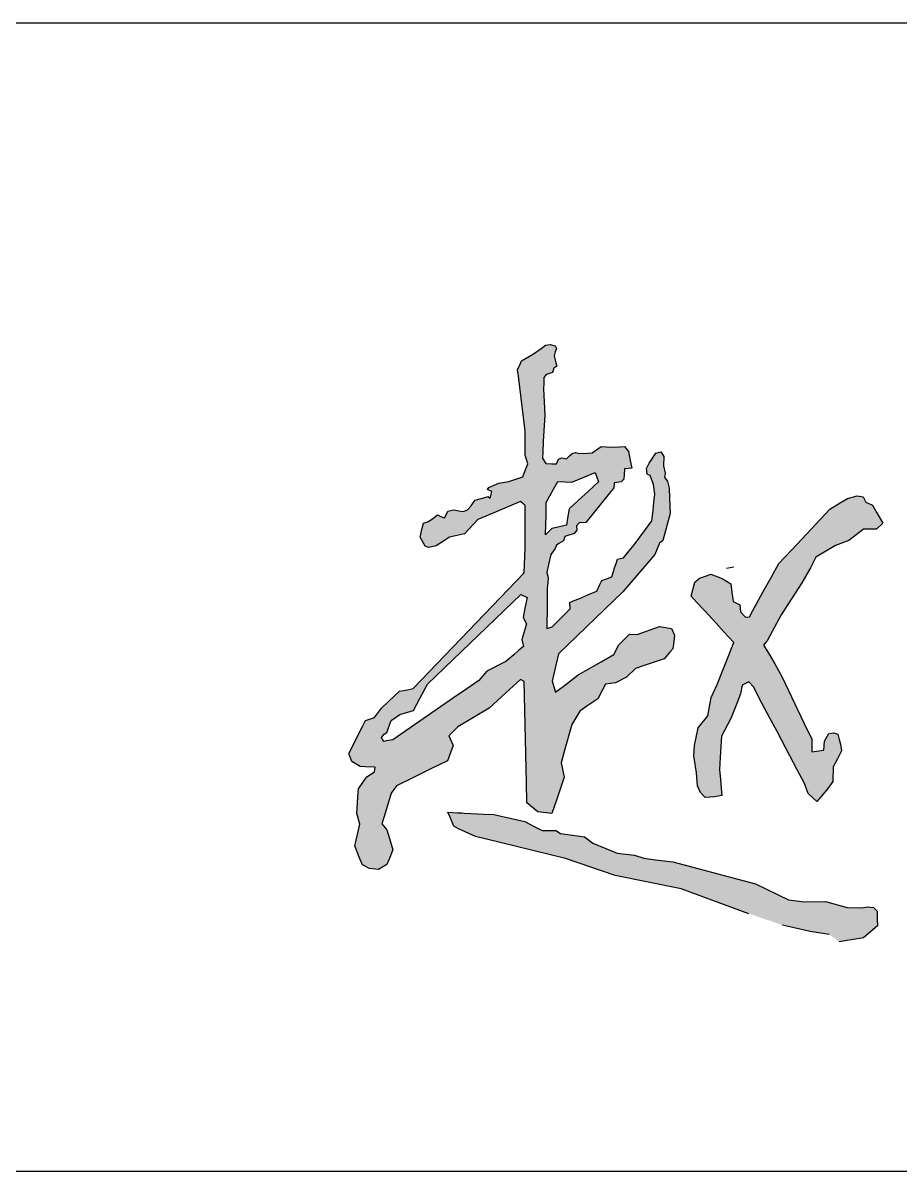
# Model space of a CAD drawing. Header units: inches. Extents: x -1293886 to -986005, y -15154 to 203628.
# Drawn here: x -1112912 to -1112301, y -2954 to -2154 of the extents above; entities that cross this region are included whole.
import ezdxf

# ---------------------------------------------------------------- set-up
doc = ezdxf.new("R2010")
doc.units = ezdxf.units.IN
doc.header["$LTSCALE"] = 100
doc.header["$MEASUREMENT"] = 0
doc.layers.get('0').update_dxf_attribs({"color": 252})
doc.layers.add('TK', color=142, linetype='Continuous')

# ---------------------------------------------------------------- blocks, each defined once
blk = doc.blocks.new('A$C05385F37')
at = {"layer": 'TK'}
for p, q in [((-8000, -29000), (-1000, -29000)), ((-8000, -29800), (-1000, -29800))]:
    blk.add_line(p, q, dxfattribs=at)

msp = doc.modelspace()

# ---------------------------------------------------------------- hatches: boundary and pattern name
h = msp.add_hatch(color=1)
h.dxf.hatch_style = 1
h.paths.add_polyline_path([(-1112154.44, -2750.84), (-1112154.69, -2746.28), (-1112149.97, -2742.82), (-1112144.42, -2742.12), (-1112142.48, -2743.37), (-1112142.62, -2749.19), (-1112142.78, -2756.1), (-1112141.51, -2763.47), (-1112140.35, -2770.19), (-1112141.09, -2776.78), (-1112141.78, -2782.88), (-1112144.01, -2785.37), (-1112145.39, -2780.11), (-1112148.45, -2775.95), (-1112151.38, -2771.94), (-1112152.33, -2765.41), (-1112153.51, -2757.24)], flags=16)
h.paths.add_polyline_path([(-1112191.59, -2723.11), (-1112194.58, -2719.81), (-1112188.28, -2711), (-1112181.83, -2705.66), (-1112176.48, -2704.09), (-1112172.86, -2709.9), (-1112170.66, -2719.02), (-1112173.65, -2722.33), (-1112180.26, -2725.16), (-1112186.71, -2726.41)], flags=16)
h.paths.add_polyline_path([(-1112087.23, -2615.32), (-1112083.19, -2607.53), (-1112075.15, -2596.05), (-1112071.25, -2582.97), (-1112063.21, -2573.1), (-1112055.17, -2551.3), (-1112047.85, -2531.43), (-1112048.74, -2523.3), (-1112049.85, -2513.2), (-1112050.81, -2504.46), (-1112046.44, -2497.37), (-1112039.78, -2493.23), (-1112029.45, -2495.07), (-1112024.4, -2499.2), (-1112020.95, -2505.17), (-1112023.02, -2514.12), (-1112027.38, -2518.02), (-1112026.23, -2524.91), (-1112029.91, -2535.23), (-1112033, -2543.92), (-1112036.34, -2554.05), (-1112072.58, -2631.29), (-1112080.84, -2633.61), (-1112084.11, -2632.19), (-1112087.65, -2630.66), (-1112088.36, -2625.67), (-1112088.8, -2622.63), (-1112089.22, -2619.72)])
h.paths.add_polyline_path([(-1112168.52, -2686.02), (-1112167.72, -2688.27), (-1112166, -2693.14), (-1112164.66, -2696.94), (-1112159.11, -2705.61), (-1112159.51, -2711.17), (-1112157.26, -2715.67), (-1112156.28, -2717.63), (-1112151.17, -2717.79), (-1112148.66, -2717.87), (-1112147.59, -2715.27), (-1112148.12, -2712.89), (-1112148.88, -2709.46), (-1112150.9, -2706.14), (-1112153.78, -2696.41), (-1112152.71, -2689.48), (-1112152.05, -2685.2), (-1112150.05, -2680.96), (-1112148.58, -2677.86), (-1112152.44, -2674.03), (-1112163.91, -2675.37), (-1112170.28, -2676.11), (-1112176.54, -2676.83), (-1112178.85, -2682.05), (-1112173.02, -2682.44), (-1112170.3, -2682.63)], flags=16)
h.paths.add_polyline_path([(-1112203.27, -2565.18), (-1112200.76, -2567.05), (-1112193.61, -2564.88), (-1112186.46, -2567.27), (-1112183.86, -2572.46), (-1112185.59, -2580.69), (-1112187.26, -2588.6), (-1112190.58, -2593.25), (-1112190.36, -2598.88), (-1112190.19, -2603.2), (-1112190.1, -2605.63), (-1112179.09, -2591.52), (-1112171.94, -2590.22), (-1112167.18, -2588.7), (-1112161.33, -2580.04), (-1112152.44, -2572.9), (-1112148.32, -2558.82), (-1112142.47, -2548.64), (-1112133.59, -2543.88), (-1112126.01, -2545.61), (-1112120.81, -2550.38), (-1112123.19, -2557.74), (-1112126.22, -2565.97), (-1112129.23, -2574.12), (-1112143.34, -2591.95), (-1112165.27, -2614.52), (-1112164.31, -2617.39), (-1112112.74, -2601.73), (-1112108.35, -2603.83), (-1112106.05, -2607.84), (-1112103.84, -2611.71), (-1112108.73, -2616.05), (-1112113.85, -2620.6), (-1112183.32, -2665.64), (-1112181.2, -2668.39), (-1112175.9, -2669.03), (-1112172.09, -2669.49), (-1112169.34, -2662.04), (-1112162.35, -2661.2), (-1112153.85, -2660.17), (-1112148.45, -2659.51), (-1112144.98, -2661.83), (-1112140.2, -2665.03), (-1112135.45, -2666.07), (-1112131.81, -2666.86), (-1112128.46, -2662.47), (-1112126.49, -2659.87), (-1112124.23, -2657.81), (-1112116.75, -2650.98), (-1112108.77, -2647.44), (-1112104.23, -2645.43), (-1112099.87, -2645.32), (-1112097.54, -2648.71), (-1112098.6, -2657.39), (-1112099.13, -2661.69), (-1112099.59, -2665.49), (-1112111.25, -2668.68), (-1112116.32, -2670.06), (-1112119.24, -2674.07), (-1112120.35, -2675.61), (-1112123.55, -2680.01), (-1112127.93, -2680.88), (-1112132.62, -2684.4), (-1112131.92, -2692.61), (-1112126.75, -2713.73), (-1112121.59, -2716.55), (-1112117.62, -2718.71), (-1112110.08, -2719.83), (-1112101.47, -2720.14), (-1112093.99, -2717.65), (-1112085.59, -2714.85), (-1112079.74, -2712.89), (-1112078.39, -2708.7), (-1112078.39, -2700.68), (-1112078.39, -2695.4), (-1112075.4, -2692.65), (-1112065.53, -2692.88), (-1112056.82, -2693.08), (-1112052.45, -2692.88), (-1112049.01, -2695.86), (-1112043.04, -2697.01), (-1112040.52, -2692.19), (-1112038.98, -2689.25), (-1112030.65, -2688.06), (-1112027.44, -2691.04), (-1112029.96, -2695.63), (-1112032.06, -2699.43), (-1112033.58, -2702.21), (-1112030.88, -2704.58), (-1112028.51, -2705.48), (-1112022.49, -2695.46), (-1111992.71, -2658.56), (-1111992.35, -2653.93), (-1111994.49, -2650.9), (-1111995.14, -2649.97), (-1111999.66, -2652.14), (-1112062.23, -2682.21), (-1112069.4, -2680.84), (-1112070.11, -2676.56), (-1112072.43, -2674.42), (-1112072.61, -2669.97), (-1112070.47, -2664.26), (-1112068.62, -2659.34), (-1112064.05, -2654.46), (-1112051.28, -2641.25), (-1112005.18, -2617), (-1112001.55, -2615.08), (-1111999.84, -2600.85), (-1112004.09, -2593.59), (-1112007.41, -2587.93), (-1112011.35, -2564.65), (-1112010.15, -2560.86), (-1112008.29, -2555.03), (-1112013.77, -2551.56), (-1112018.59, -2551.56), (-1112020.49, -2548.11), (-1112014.02, -2541.65), (-1112013.07, -2533.25), (-1112008.86, -2521.41), (-1112000.07, -2519.31), (-1111994.53, -2524.08), (-1111989.41, -2528.49), (-1111994.72, -2563.42), (-1111992.81, -2572.97), (-1111990.52, -2584.42), (-1111988.8, -2592.06), (-1111986.9, -2600.47), (-1111978.48, -2599.51), (-1111970.65, -2592.44), (-1111945.33, -2574.63), (-1111936.92, -2575.35), (-1111933.32, -2579.2), (-1111932.35, -2588.56), (-1111931.95, -2592.48), (-1111941.73, -2596.73), (-1111942.93, -2604.89), (-1111977.54, -2622.16), (-1111990.75, -2621.72), (-1111996.83, -2621.51), (-1112004.12, -2625.28), (-1112046.1, -2652.88), (-1112047.14, -2659.35), (-1112043.39, -2658.57), (-1111980.23, -2629.99), (-1111974.53, -2631.67), (-1111970.52, -2634.9), (-1111970.13, -2638.78), (-1111968.97, -2644.22), (-1111969.87, -2649.13), (-1112011.72, -2710.73), (-1112010.21, -2712.94), (-1112008.52, -2715.41), (-1111931.05, -2739.11), (-1111907.64, -2746.27), (-1111894.96, -2747.05), (-1111882.21, -2747.83), (-1111861.59, -2755.44), (-1111796.73, -2766.84), (-1111790.04, -2768.02), (-1111785.93, -2771.64), (-1111783.58, -2773.71), (-1111775.52, -2771.24), (-1111768.98, -2769.24), (-1111763.12, -2771.44), (-1111758.92, -2775.64), (-1111751.47, -2782.66), (-1111751.21, -2788.19), (-1111751.07, -2791.37), (-1111756.25, -2796.24), (-1111764.05, -2799.76), (-1111773.36, -2796.24), (-1111780.85, -2793.4), (-1111798.36, -2786.78), (-1111811.1, -2786.68), (-1111823.44, -2783.16), (-1111832.84, -2780.47), (-1111845.07, -2776.98), (-1111852.62, -2774.83), (-1111861.52, -2772.28), (-1111898.43, -2766.06), (-1111923.09, -2758.01), (-1111982.98, -2741.92), (-1112027.77, -2727.08), (-1112036.07, -2732.36), (-1112056.96, -2756.5), (-1112063.78, -2764.38), (-1112070.15, -2771.74), (-1112076.57, -2779.17), (-1112082.41, -2785.91), (-1112088.16, -2783.41), (-1112093.62, -2781.04), (-1112094.96, -2775.87), (-1112096.44, -2770.13), (-1112097.94, -2764.34), (-1112099.41, -2758.67), (-1112099.99, -2753.48), (-1112095.97, -2750.22), (-1112088.92, -2749.46), (-1112088.42, -2754.49), (-1112087.81, -2760.52), (-1112087.24, -2766.24), (-1112080.87, -2765.3), (-1112073.57, -2761.53), (-1112072.06, -2754.24), (-1112065.52, -2747.95), (-1112054.26, -2737.14), (-1112045.39, -2722.3), (-1112047.15, -2715.51), (-1112050.92, -2714.25), (-1112056.81, -2712.29), (-1112062.25, -2715.26), (-1112071.3, -2720.21), (-1112087.36, -2732.84), (-1112102, -2735.01), (-1112111.37, -2736.4), (-1112119.02, -2735.41), (-1112123.64, -2734.8), (-1112126.31, -2734.46), (-1112126.33, -2740.55), (-1112126.37, -2751.23), (-1112127.13, -2797.08), (-1112127.86, -2805.39), (-1112132.87, -2808.57), (-1112137.15, -2812.11), (-1112146.69, -2813.46), (-1112155.12, -2792.52), (-1112157.58, -2778.85), (-1112162.03, -2764.56), (-1112166.34, -2755.81), (-1112175.72, -2758.88), (-1112185.71, -2764.41), (-1112222.62, -2789.16), (-1112230.4, -2790.62), (-1112241.57, -2792.71), (-1112247.68, -2793.86), (-1112247.18, -2785.27), (-1112247.66, -2772.88), (-1112242.8, -2764.62), (-1112232.83, -2764.37), (-1112228.22, -2764.26), (-1112226.75, -2769.72), (-1112221.89, -2771.42), (-1112215.32, -2765.59), (-1112169.12, -2737.4), (-1112170.1, -2734), (-1112176.17, -2735.46), (-1112201.71, -2744.45), (-1112209.49, -2742.5), (-1112213.86, -2737.89), (-1112216.12, -2735.51), (-1112216.3, -2731.08), (-1112213.38, -2727.92), (-1112212.31, -2712.6), (-1112208.1, -2710.2), (-1112203.6, -2706.44), (-1112199.54, -2700.89), (-1112197.13, -2691.58), (-1112178.85, -2682.05), (-1112188.43, -2682.56), (-1112200.78, -2683.22), (-1112203.23, -2683.35), (-1112208.68, -2688.68), (-1112220.15, -2699.9), (-1112228.41, -2701.74), (-1112240.4, -2712.92), (-1112261.46, -2725.97), (-1112264.61, -2727.93), (-1112267.32, -2721.98), (-1112271.6, -2712.57), (-1112266.25, -2707.86), (-1112264.21, -2706.06), (-1112253.99, -2702.53), (-1112148.98, -2629.02), (-1112259.04, -2669.92), (-1112264.91, -2667.11), (-1112267.03, -2661.94), (-1112265.85, -2657.24), (-1112261.86, -2653.96), (-1112256.38, -2649.45), (-1112240.71, -2641.98), (-1112198.42, -2624.84), (-1112197.24, -2621.08), (-1112203.11, -2621.55), (-1112206.36, -2621.81), (-1112209.77, -2614.4), (-1112214.54, -2604.01), (-1112213.49, -2587.47), (-1112212.8, -2576.71), (-1112212.33, -2569.28), (-1112211.16, -2565.18)])
h.paths.add_polyline_path([(-1112248.7, -2534.86), (-1112241.63, -2528.15), (-1112222.04, -2520.01), (-1112203.73, -2517.22), (-1112189.62, -2513.13), (-1112158.45, -2513.15), (-1112136.83, -2509.59), (-1112125.45, -2507.72), (-1112113.18, -2513.15), (-1112112.67, -2519.5), (-1112115.46, -2526.88), (-1112117.81, -2533.06), (-1112139.37, -2534.5), (-1112151.12, -2535.29), (-1112163.54, -2532.72), (-1112175.49, -2534.5), (-1112190.63, -2536.76), (-1112207.9, -2542.87), (-1112230.18, -2545.43), (-1112242.65, -2544.16), (-1112245.95, -2539.08)])
h.paths.add_polyline_path([(-1112150.31, -2427.9), (-1112147.16, -2422.6), (-1112147.11, -2422.6), (-1112131.19, -2421.46), (-1112117.26, -2444.53), (-1112116.67, -2458.61), (-1112116.46, -2463.45), (-1112118.13, -2465.36), (-1112119.16, -2470.34), (-1112121.22, -2477.96), (-1112126.64, -2482.07), (-1112132.81, -2491.01), (-1112148.8, -2502.01), (-1112162.88, -2506.26), (-1112189.62, -2513.13), (-1112195.85, -2512.12), (-1112197.3, -2508.35), (-1112192.81, -2507.62), (-1112185.54, -2506.45), (-1112177, -2499.94), (-1112171.82, -2495.99), (-1112160.61, -2491.97), (-1112153.94, -2486.32), (-1112146.1, -2477.33), (-1112139.89, -2470.2), (-1112138.85, -2457.47), (-1112140.59, -2453.27), (-1112147.26, -2447.76), (-1112151.85, -2443.97), (-1112154.08, -2437.76), (-1112153.07, -2432.54)])
h.paths.add_polyline_path([(-1112615.6, -2703.55), (-1112608.99, -2703.91), (-1112594.95, -2704.59), (-1112590.39, -2704.81), (-1112583.54, -2705.15), (-1112571.29, -2707.91), (-1112562.16, -2709.97), (-1112555.48, -2713.45), (-1112549.97, -2716.33), (-1112540.5, -2716.17), (-1112537.31, -2718.4), (-1112520.56, -2720.64), (-1112514.61, -2725.06), (-1112505.58, -2728.85), (-1112497.67, -2732.17), (-1112485.71, -2733.42), (-1112479.17, -2735.64), (-1112470.93, -2736.69), (-1112465.01, -2737.44), (-1112458.97, -2738.2), (-1112426.56, -2746.81), (-1112416.31, -2749.54), (-1112401.45, -2753.49), (-1112378.35, -2764.54), (-1112367.1, -2766.07), (-1112352.66, -2765.81), (-1112337.45, -2770.03), (-1112327.22, -2770.16), (-1112323.51, -2769.39), (-1112319.17, -2770.03), (-1112316.61, -2772.46), (-1112316.48, -2778.33), (-1112316.39, -2782.78), (-1112320.96, -2786.64), (-1112326.08, -2790.96), (-1112343.07, -2793.92), (-1112349.97, -2788.68), (-1112363.27, -2786.64), (-1112382.57, -2782.16), (-1112405.96, -2774.24), (-1112453.17, -2756.96), (-1112499.04, -2747.56), (-1112533.67, -2735.87), (-1112579.31, -2724.64), (-1112596.5, -2720.41), (-1112608.28, -2715.11), (-1112611.42, -2713.18), (-1112614.35, -2706.44)])
h.paths.add_polyline_path([(-1112435.38, -2538.72), (-1112432.47, -2537.67), (-1112424.62, -2540.56), (-1112418.63, -2544.41), (-1112417.78, -2550.19), (-1112416.81, -2556.69), (-1112412.21, -2558.96), (-1112411.78, -2563.88), (-1112408.36, -2567.72), (-1112405.58, -2567.3), (-1112403.22, -2563.02), (-1112396.13, -2550.13), (-1112390.51, -2539.93), (-1112385.14, -2530.16), (-1112372.41, -2516.83), (-1112349.63, -2492.34), (-1112341.7, -2487.58), (-1112337.2, -2484.89), (-1112330.46, -2482.96), (-1112326.36, -2483.75), (-1112324.37, -2487.58), (-1112319.74, -2489.56), (-1112316.7, -2494.98), (-1112312.66, -2502.19), (-1112317.1, -2506.22), (-1112326.09, -2506.35), (-1112336.27, -2514.28), (-1112345.66, -2517.71), (-1112359.21, -2525.79), (-1112363.13, -2533.24), (-1112369.06, -2543.78), (-1112383.45, -2565.93), (-1112392.94, -2583.67), (-1112393.6, -2584.51), (-1112395.72, -2587.22), (-1112391.86, -2593.45), (-1112387.77, -2600.04), (-1112382.87, -2609.53), (-1112367.57, -2641.17), (-1112362, -2652.68), (-1112362.12, -2661.36), (-1112355.54, -2660.5), (-1112353.65, -2660.25), (-1112353.19, -2654.11), (-1112350.21, -2648.65), (-1112346.73, -2648.28), (-1112343.94, -2649.21), (-1112343.01, -2652.93), (-1112342.23, -2656.04), (-1112341.51, -2660.76), (-1112344.31, -2666.22), (-1112347.25, -2671.95), (-1112347.39, -2682.04), (-1112351.03, -2686.94), (-1112354.25, -2690.86), (-1112358.53, -2696.06), (-1112364.76, -2690.58), (-1112367.28, -2683.44), (-1112372.46, -2673.64), (-1112377.48, -2664.16), (-1112386.35, -2647.38), (-1112392.91, -2634.99), (-1112398.73, -2623.97), (-1112402.58, -2616.39), (-1112406.08, -2612.75), (-1112410.7, -2614.99), (-1112411.68, -2621.15), (-1112414.34, -2627.73), (-1112418.58, -2638.21), (-1112424.99, -2650.54), (-1112425.69, -2661.32), (-1112426.53, -2673.78), (-1112425.83, -2681.06), (-1112425.28, -2686.75), (-1112424.79, -2691.82), (-1112429.89, -2692.81), (-1112436.33, -2693.23), (-1112439.55, -2689.74), (-1112441.65, -2685.12), (-1112442.49, -2676.02), (-1112444.31, -2664.26), (-1112443.89, -2656.98), (-1112441.23, -2644.8), (-1112434.65, -2636.41), (-1112432.13, -2623.67), (-1112428.07, -2614.43), (-1112416.41, -2585.31), (-1112423.33, -2577.81), (-1112428.76, -2571.91), (-1112436.7, -2563.29), (-1112442.15, -2557.39), (-1112446.11, -2553.09), (-1112443.68, -2543.26), (-1112440.32, -2540.49)])
h.paths.add_polyline_path([(-1112659.95, -2649.26), (-1112658.23, -2647.91), (-1112655.17, -2639.54), (-1112649.24, -2635.45), (-1112639.64, -2632.6), (-1112634.94, -2623.81), (-1112629.84, -2614.3), (-1112564.81, -2551.78), (-1112560.44, -2553.84), (-1112561.98, -2561.29), (-1112563.31, -2567.74), (-1112560.95, -2572.33), (-1112562.75, -2578.5), (-1112564.1, -2583.13), (-1112563.07, -2587.95), (-1112566.23, -2590.72), (-1112569.69, -2593.77), (-1112575.18, -2598.6), (-1112588.58, -2605.24), (-1112594.05, -2611.86), (-1112602.43, -2617.52), (-1112611.83, -2623.87), (-1112653.97, -2653.1), (-1112658.57, -2653.87), (-1112660.27, -2654.15), (-1112661.95, -2651.41)], flags=16)
h.paths.add_polyline_path([(-1112543.26, -2505.9), (-1112547.59, -2510.2), (-1112547.29, -2496.05), (-1112547.12, -2487.74), (-1112541.99, -2478.37), (-1112539.11, -2473.13), (-1112529.31, -2473.66), (-1112520.16, -2469.82), (-1112513.12, -2466.87), (-1112510.73, -2473.36), (-1112517.8, -2479.84), (-1112524.8, -2486.26), (-1112531.25, -2492.16), (-1112532.25, -2498.71), (-1112532.98, -2503.42), (-1112537.86, -2504.6)], flags=16)
h.paths.add_polyline_path([(-1112565.34, -2391.32), (-1112564.33, -2388.89), (-1112555.99, -2384.12), (-1112550.67, -2380.31), (-1112547.63, -2378.13), (-1112544.4, -2377.64), (-1112540.91, -2378.66), (-1112540.09, -2380.31), (-1112540.81, -2382.77), (-1112541.63, -2385.57), (-1112540.91, -2388.31), (-1112540.12, -2391.35), (-1112539.78, -2392.67), (-1112541.74, -2394.16), (-1112542.76, -2397.24), (-1112544.92, -2397.85), (-1112547.1, -2398.47), (-1112548.82, -2400.72), (-1112548.72, -2404.83), (-1112549.02, -2408.62), (-1112548.23, -2426.61), (-1112549.2, -2445.56), (-1112549.56, -2452.59), (-1112549.77, -2456.84), (-1112548.29, -2459.13), (-1112547.34, -2460.6), (-1112543.31, -2460.75), (-1112539.99, -2460.88), (-1112538.52, -2457.41), (-1112536.35, -2456.5), (-1112533.09, -2457.32), (-1112530.82, -2455.24), (-1112529.09, -2453.64), (-1112526.75, -2452.98), (-1112523.95, -2453.61), (-1112518.33, -2453.34), (-1112515.13, -2453.18), (-1112508.92, -2448.81), (-1112501.86, -2449.18), (-1112496.07, -2448.9), (-1112492.71, -2448.75), (-1112489.87, -2452.09), (-1112488.58, -2458.38), (-1112487.46, -2463.85), (-1112492.6, -2464.22), (-1112492.81, -2468.3), (-1112492.97, -2471.38), (-1112494.99, -2473.22), (-1112497.95, -2473.71), (-1112499.7, -2474), (-1112500.06, -2477.43), (-1112519.57, -2501.58), (-1112524.09, -2501.88), (-1112525.99, -2504.04), (-1112525.81, -2506.98), (-1112527.63, -2509.4), (-1112532.73, -2510.95), (-1112534.26, -2511.42), (-1112535.15, -2514.32), (-1112538.35, -2516.4), (-1112539.98, -2517.45), (-1112541.03, -2519.85), (-1112543.99, -2524.05), (-1112545.57, -2530.99), (-1112546.83, -2536.52), (-1112545.69, -2540.01), (-1112546.06, -2543.67), (-1112546.43, -2547.35), (-1112546.58, -2562.87), (-1112546.66, -2571.92), (-1112546.7, -2575.44), (-1112543.05, -2574.36), (-1112538.75, -2570.07), (-1112533.77, -2565.09), (-1112530.47, -2561.8), (-1112530.63, -2557.35), (-1112527.71, -2556.12), (-1112524.48, -2554.76), (-1112516, -2551.2), (-1112511.96, -2549.5), (-1112509.92, -2545.24), (-1112508.39, -2542.04), (-1112504.55, -2540.64), (-1112501.48, -2539.52), (-1112500.26, -2535.74), (-1112499.49, -2533.34), (-1112498.46, -2530.15), (-1112497.5, -2527.17), (-1112493.2, -2526.39), (-1112489.37, -2521.49), (-1112485.97, -2517.13), (-1112478.01, -2506.49), (-1112473.53, -2500.48), (-1112472.75, -2493.29), (-1112472.14, -2487.61), (-1112471.52, -2481.86), (-1112472.5, -2475.18), (-1112474.74, -2468.92), (-1112476.72, -2468.09), (-1112477.38, -2463.96), (-1112475.32, -2460.42), (-1112470.69, -2453.23), (-1112467.39, -2452.41), (-1112465.32, -2455.71), (-1112465.49, -2462.07), (-1112464.33, -2467.27), (-1112464.66, -2470.16), (-1112462.76, -2473.13), (-1112461.44, -2477.75), (-1112461.19, -2484.52), (-1112460.8, -2495.33), (-1112465.9, -2514.1), (-1112468.34, -2515.96), (-1112471.37, -2523.99), (-1112493.75, -2549.93), (-1112538.53, -2593.26), (-1112540.17, -2600.06), (-1112543.12, -2612.28), (-1112540.64, -2619.97), (-1112533.6, -2614.58), (-1112524.79, -2607.83), (-1112508.76, -2598.65), (-1112500.13, -2593.71), (-1112496.57, -2586.94), (-1112489.03, -2579.55), (-1112483.73, -2579.66), (-1112468.18, -2574.02), (-1112459.77, -2575.63), (-1112457.7, -2580.12), (-1112458.28, -2584.5), (-1112458.96, -2589.72), (-1112461.27, -2592.32), (-1112465.06, -2596.61), (-1112478.98, -2601.36), (-1112484.97, -2603.4), (-1112491.24, -2609.52), (-1112499, -2613.4), (-1112505.94, -2614.42), (-1112508.19, -2618.71), (-1112511.19, -2624.43), (-1112518.82, -2629.74), (-1112523.8, -2633.2), (-1112529.23, -2642.4), (-1112534.08, -2659.52), (-1112536.79, -2669.12), (-1112534.73, -2679.12), (-1112539.63, -2693.82), (-1112543.19, -2704.5), (-1112553.03, -2703.29), (-1112560.55, -2697.09), (-1112560.88, -2682.72), (-1112562.47, -2612.51), (-1112564.96, -2611.12), (-1112575.24, -2620.43), (-1112586.97, -2631.05), (-1112608.81, -2644.02), (-1112614.91, -2650.3), (-1112611.96, -2657.1), (-1112616.04, -2667.73), (-1112626.69, -2672.94), (-1112640.17, -2679.53), (-1112651.44, -2685.05), (-1112655.23, -2690.37), (-1112659.2, -2703.39), (-1112661.72, -2711.67), (-1112658.21, -2715.82), (-1112656.44, -2721.74), (-1112654.07, -2729.63), (-1112656.63, -2736.14), (-1112658.18, -2740.07), (-1112663.94, -2743.44), (-1112670.26, -2742.85), (-1112675.19, -2740.29), (-1112677.36, -2734.76), (-1112680.41, -2727.02), (-1112678.55, -2718.98), (-1112676.9, -2711.88), (-1112679.14, -2704.38), (-1112678.35, -2692.94), (-1112677.95, -2687.14), (-1112674.4, -2682.09), (-1112672.07, -2678.77), (-1112666.7, -2675.38), (-1112666.31, -2672.03), (-1112673.41, -2671.83), (-1112676.82, -2671.73), (-1112682.69, -2668.28), (-1112684.67, -2662.56), (-1112675.19, -2643.81), (-1112673.04, -2639.56), (-1112666.9, -2637.5), (-1112661.96, -2630.99), (-1112652.69, -2622.31), (-1112649.39, -2619.22), (-1112643.8, -2618.17), (-1112639.79, -2617.41), (-1112562.44, -2536.71), (-1112561.82, -2519.55), (-1112561.77, -2500.9), (-1112561.74, -2489.79), (-1112565.16, -2487.02), (-1112571.03, -2489.49), (-1112583.68, -2494.81), (-1112594.85, -2499.51), (-1112604.06, -2509.54), (-1112614.59, -2511.87), (-1112618, -2514.1), (-1112623.86, -2517.95), (-1112628.95, -2518.99), (-1112631.39, -2518.03), (-1112632.88, -2515.59), (-1112635.07, -2511.99), (-1112633.73, -2506.45), (-1112632.71, -2502.2), (-1112629.16, -2501.03), (-1112626.18, -2498.8), (-1112622.8, -2496.26), (-1112619.59, -2497.95), (-1112618, -2498.37), (-1112616.93, -2496.25), (-1112615.74, -2493.87), (-1112611.51, -2492.85), (-1112608, -2493.49), (-1112605.51, -2493.94), (-1112603.64, -2493.49), (-1112601.94, -2492.74), (-1112599.5, -2489.98), (-1112598.01, -2487.96), (-1112596.66, -2486.14), (-1112589.82, -2484.24), (-1112587.57, -2483.62), (-1112586.1, -2484.67), (-1112585.14, -2479.99), (-1112588.01, -2478.72), (-1112587.16, -2477.34), (-1112583.34, -2475.64), (-1112580.23, -2474.26), (-1112573.13, -2473.09), (-1112564.73, -2470.32), (-1112563.39, -2469.88), (-1112561.73, -2465.32), (-1112560.06, -2460.7), (-1112561.9, -2454.73), (-1112561.73, -2438.09), (-1112566.53, -2399.62), (-1112567.08, -2395.22)])
edge = h.paths.add_edge_path(flags=17)
edge.add_line((-1112608.99, -2703.91), (-1112605.8, -2704.06))

# ---------------------------------------------------------------- linework, layer by layer
at = {"color": 1}
for p, q in [((-1112555.99, -2384.12), (-1112550.67, -2380.31)), ((-1112550.67, -2380.31), (-1112547.63, -2378.13)), ((-1112547.63, -2378.13), (-1112544.4, -2377.64)), ((-1112544.4, -2377.64), (-1112540.91, -2378.66)), ((-1112540.81, -2382.77), (-1112541.63, -2385.57)), ((-1112540.91, -2378.66), (-1112540.09, -2380.31)), ((-1112540.09, -2380.31), (-1112540.81, -2382.77)), ((-1112567.08, -2395.22), (-1112565.34, -2391.32)), ((-1112565.34, -2391.32), (-1112564.33, -2388.89)), ((-1112564.33, -2388.89), (-1112555.99, -2384.12)), ((-1112541.63, -2385.57), (-1112540.91, -2388.31)), ((-1112540.91, -2388.31), (-1112540.12, -2391.35)), ((-1112540.12, -2391.35), (-1112539.78, -2392.67)), ((-1112566.53, -2399.62), (-1112567.08, -2395.22)), ((-1112561.73, -2438.09), (-1112566.53, -2399.62)), ((-1112547.1, -2398.47), (-1112548.82, -2400.72)), ((-1112544.92, -2397.85), (-1112547.1, -2398.47)), ((-1112542.76, -2397.24), (-1112544.92, -2397.85)), ((-1112541.74, -2394.16), (-1112542.76, -2397.24)), ((-1112539.78, -2392.67), (-1112541.74, -2394.16)), ((-1112548.72, -2404.83), (-1112549.02, -2408.62)), ((-1112548.82, -2400.72), (-1112548.72, -2404.83)), ((-1112549.02, -2408.62), (-1112548.23, -2426.61)), ((-1112548.23, -2426.61), (-1112549.2, -2445.56)), ((-1112561.9, -2454.73), (-1112561.73, -2438.09)), ((-1112549.2, -2445.56), (-1112549.56, -2452.59)), ((-1112560.06, -2460.7), (-1112561.9, -2454.73)), ((-1112549.56, -2452.59), (-1112549.77, -2456.84)), ((-1112533.09, -2457.32), (-1112530.82, -2455.24)), ((-1112530.82, -2455.24), (-1112529.09, -2453.64)), ((-1112529.09, -2453.64), (-1112526.75, -2452.98)), ((-1112526.75, -2452.98), (-1112523.95, -2453.61)), ((-1112523.95, -2453.61), (-1112518.33, -2453.34)), ((-1112518.33, -2453.34), (-1112515.13, -2453.18)), ((-1112515.13, -2453.18), (-1112508.92, -2448.81)), ((-1112508.92, -2448.81), (-1112501.86, -2449.18)), ((-1112501.86, -2449.18), (-1112496.07, -2448.9)), ((-1112496.07, -2448.9), (-1112492.71, -2448.75)), ((-1112492.71, -2448.75), (-1112489.87, -2452.09)), ((-1112489.87, -2452.09), (-1112488.58, -2458.38)), ((-1112475.32, -2460.42), (-1112470.69, -2453.23)), ((-1112470.69, -2453.23), (-1112467.39, -2452.41)), ((-1112467.39, -2452.41), (-1112465.32, -2455.71)), ((-1112465.32, -2455.71), (-1112465.49, -2462.07)), ((-1112561.73, -2465.32), (-1112560.06, -2460.7)), ((-1112549.77, -2456.84), (-1112548.29, -2459.13)), ((-1112548.29, -2459.13), (-1112547.34, -2460.6)), ((-1112547.34, -2460.6), (-1112543.31, -2460.75)), ((-1112543.31, -2460.75), (-1112539.99, -2460.88)), ((-1112539.99, -2460.88), (-1112538.52, -2457.41)), ((-1112538.52, -2457.41), (-1112536.35, -2456.5)), ((-1112536.35, -2456.5), (-1112533.09, -2457.32)), ((-1112487.46, -2463.85), (-1112492.6, -2464.22)), ((-1112488.58, -2458.38), (-1112487.46, -2463.85)), ((-1112477.38, -2463.96), (-1112475.32, -2460.42)), ((-1112476.72, -2468.09), (-1112477.38, -2463.96)), ((-1112465.49, -2462.07), (-1112464.33, -2467.27)), ((-1112573.13, -2473.09), (-1112564.73, -2470.32)), ((-1112564.73, -2470.32), (-1112563.39, -2469.88)), ((-1112563.39, -2469.88), (-1112561.73, -2465.32)), ((-1112529.31, -2473.66), (-1112520.16, -2469.82)), ((-1112520.16, -2469.82), (-1112513.12, -2466.87)), ((-1112513.12, -2466.87), (-1112510.73, -2473.36)), ((-1112492.97, -2471.38), (-1112494.99, -2473.22)), ((-1112492.81, -2468.3), (-1112492.97, -2471.38)), ((-1112492.6, -2464.22), (-1112492.81, -2468.3)), ((-1112474.74, -2468.92), (-1112476.72, -2468.09)), ((-1112472.5, -2475.18), (-1112474.74, -2468.92)), ((-1112464.33, -2467.27), (-1112464.66, -2470.16)), ((-1112464.66, -2470.16), (-1112462.76, -2473.13)), ((-1112588.01, -2478.72), (-1112587.16, -2477.34)), ((-1112585.14, -2479.99), (-1112588.01, -2478.72)), ((-1112587.16, -2477.34), (-1112583.34, -2475.64)), ((-1112586.1, -2484.67), (-1112585.14, -2479.99)), ((-1112583.34, -2475.64), (-1112580.23, -2474.26)), ((-1112580.23, -2474.26), (-1112573.13, -2473.09)), ((-1112547.12, -2487.74), (-1112541.99, -2478.37)), ((-1112541.99, -2478.37), (-1112539.11, -2473.13)), ((-1112539.11, -2473.13), (-1112529.31, -2473.66)), ((-1112517.8, -2479.84), (-1112524.8, -2486.26)), ((-1112500.06, -2477.43), (-1112519.57, -2501.58)), ((-1112510.73, -2473.36), (-1112517.8, -2479.84)), ((-1112499.7, -2474), (-1112500.06, -2477.43)), ((-1112497.95, -2473.71), (-1112499.7, -2474)), ((-1112494.99, -2473.22), (-1112497.95, -2473.71)), ((-1112471.52, -2481.86), (-1112472.5, -2475.18)), ((-1112462.76, -2473.13), (-1112461.44, -2477.75)), ((-1112461.44, -2477.75), (-1112461.19, -2484.52)), ((-1112599.5, -2489.98), (-1112598.01, -2487.96)), ((-1112598.01, -2487.96), (-1112596.66, -2486.14)), ((-1112596.66, -2486.14), (-1112589.82, -2484.24)), ((-1112589.82, -2484.24), (-1112587.57, -2483.62)), ((-1112587.57, -2483.62), (-1112586.1, -2484.67)), ((-1112586.1, -2484.67), (-1112586.1, -2484.67)), ((-1112565.16, -2487.02), (-1112571.03, -2489.49)), ((-1112561.74, -2489.79), (-1112565.16, -2487.02)), ((-1112547.29, -2496.05), (-1112547.12, -2487.74)), ((-1112524.8, -2486.26), (-1112531.25, -2492.16)), ((-1112472.75, -2493.29), (-1112472.14, -2487.61)), ((-1112472.14, -2487.61), (-1112471.52, -2481.86)), ((-1112461.19, -2484.52), (-1112460.8, -2495.33)), ((-1112349.63, -2492.34), (-1112341.7, -2487.58)), ((-1112341.7, -2487.58), (-1112337.2, -2484.89)), ((-1112337.2, -2484.89), (-1112330.46, -2482.96)), ((-1112330.46, -2482.96), (-1112326.36, -2483.75)), ((-1112326.36, -2483.75), (-1112324.37, -2487.58)), ((-1112324.37, -2487.58), (-1112319.74, -2489.56)), ((-1112616.93, -2496.25), (-1112615.74, -2493.87)), ((-1112615.74, -2493.87), (-1112611.51, -2492.85)), ((-1112611.51, -2492.85), (-1112608, -2493.49)), ((-1112608, -2493.49), (-1112605.51, -2493.94)), ((-1112605.51, -2493.94), (-1112603.64, -2493.49)), ((-1112603.64, -2493.49), (-1112601.94, -2492.74)), ((-1112601.94, -2492.74), (-1112599.5, -2489.98)), ((-1112601.94, -2492.74), (-1112601.94, -2492.74)), ((-1112583.68, -2494.81), (-1112594.85, -2499.51)), ((-1112571.03, -2489.49), (-1112583.68, -2494.81)), ((-1112561.77, -2500.9), (-1112561.74, -2489.79)), ((-1112531.25, -2492.16), (-1112532.25, -2498.71)), ((-1112473.53, -2500.48), (-1112472.75, -2493.29)), ((-1112460.8, -2495.33), (-1112465.9, -2514.1)), ((-1112372.41, -2516.83), (-1112349.63, -2492.34)), ((-1112319.74, -2489.56), (-1112316.7, -2494.98)), ((-1112316.7, -2494.98), (-1112312.66, -2502.19)), ((-1112633.73, -2506.45), (-1112632.71, -2502.2)), ((-1112632.71, -2502.2), (-1112629.16, -2501.03)), ((-1112629.16, -2501.03), (-1112626.18, -2498.8)), ((-1112626.18, -2498.8), (-1112622.8, -2496.26)), ((-1112622.8, -2496.26), (-1112619.59, -2497.95)), ((-1112619.59, -2497.95), (-1112618, -2498.37)), ((-1112618, -2498.37), (-1112616.93, -2496.25)), ((-1112594.85, -2499.51), (-1112604.06, -2509.54)), ((-1112561.82, -2519.55), (-1112561.77, -2500.9)), ((-1112547.59, -2510.2), (-1112547.29, -2496.05)), ((-1112532.98, -2503.42), (-1112537.86, -2504.6)), ((-1112532.25, -2498.71), (-1112532.98, -2503.42)), ((-1112524.09, -2501.88), (-1112525.99, -2504.04)), ((-1112519.57, -2501.58), (-1112524.09, -2501.88)), ((-1112478.01, -2506.49), (-1112473.53, -2500.48)), ((-1112312.66, -2502.19), (-1112317.1, -2506.22)), ((-1112635.07, -2511.99), (-1112633.73, -2506.45)), ((-1112632.88, -2515.59), (-1112635.07, -2511.99)), ((-1112614.59, -2511.87), (-1112618, -2514.1)), ((-1112604.06, -2509.54), (-1112614.59, -2511.87)), ((-1112543.26, -2505.9), (-1112547.59, -2510.2)), ((-1112537.86, -2504.6), (-1112543.26, -2505.9)), ((-1112534.26, -2511.42), (-1112535.15, -2514.32)), ((-1112532.73, -2510.95), (-1112534.26, -2511.42)), ((-1112527.63, -2509.4), (-1112532.73, -2510.95)), ((-1112525.81, -2506.98), (-1112527.63, -2509.4)), ((-1112525.99, -2504.04), (-1112525.81, -2506.98)), ((-1112485.97, -2517.13), (-1112478.01, -2506.49)), ((-1112326.09, -2506.35), (-1112336.27, -2514.28)), ((-1112317.1, -2506.22), (-1112326.09, -2506.35)), ((-1112631.39, -2518.03), (-1112632.88, -2515.59)), ((-1112628.95, -2518.99), (-1112631.39, -2518.03)), ((-1112623.86, -2517.95), (-1112628.95, -2518.99)), ((-1112618, -2514.1), (-1112623.86, -2517.95)), ((-1112562.44, -2536.71), (-1112561.82, -2519.55)), ((-1112541.03, -2519.85), (-1112543.99, -2524.05)), ((-1112539.98, -2517.45), (-1112541.03, -2519.85)), ((-1112538.35, -2516.4), (-1112539.98, -2517.45)), ((-1112535.15, -2514.32), (-1112538.35, -2516.4)), ((-1112489.37, -2521.49), (-1112485.97, -2517.13)), ((-1112468.34, -2515.96), (-1112471.37, -2523.99)), ((-1112465.9, -2514.1), (-1112468.34, -2515.96)), ((-1112385.14, -2530.16), (-1112372.41, -2516.83)), ((-1112345.66, -2517.71), (-1112359.21, -2525.79)), ((-1112336.27, -2514.28), (-1112345.66, -2517.71)), ((-1112543.99, -2524.05), (-1112545.57, -2530.99)), ((-1112498.46, -2530.15), (-1112497.5, -2527.17)), ((-1112497.5, -2527.17), (-1112493.2, -2526.39)), ((-1112471.37, -2523.99), (-1112493.75, -2549.93)), ((-1112493.2, -2526.39), (-1112489.37, -2521.49)), ((-1112359.21, -2525.79), (-1112363.13, -2533.24)), ((-1112545.57, -2530.99), (-1112546.83, -2536.52)), ((-1112501.48, -2539.52), (-1112500.26, -2535.74)), ((-1112500.26, -2535.74), (-1112499.49, -2533.34)), ((-1112499.49, -2533.34), (-1112498.46, -2530.15)), ((-1112416.36, -2532.72), (-1112421.46, -2533.71)), ((-1112390.51, -2539.93), (-1112385.14, -2530.16)), ((-1112363.13, -2533.24), (-1112369.06, -2543.78)), ((-1112639.79, -2617.41), (-1112562.44, -2536.71)), ((-1112546.83, -2536.52), (-1112545.69, -2540.01)), ((-1112546.06, -2543.67), (-1112546.43, -2547.35)), ((-1112545.69, -2540.01), (-1112546.06, -2543.67)), ((-1112509.92, -2545.24), (-1112508.39, -2542.04)), ((-1112508.39, -2542.04), (-1112504.55, -2540.64)), ((-1112504.55, -2540.64), (-1112501.48, -2539.52)), ((-1112446.11, -2553.09), (-1112443.68, -2543.26)), ((-1112443.68, -2543.26), (-1112440.32, -2540.49)), ((-1112440.32, -2540.49), (-1112435.38, -2538.72)), ((-1112435.38, -2538.72), (-1112432.47, -2537.67)), ((-1112432.47, -2537.67), (-1112432.47, -2537.67)), ((-1112432.47, -2537.67), (-1112424.62, -2540.56)), ((-1112424.62, -2540.56), (-1112418.63, -2544.41)), ((-1112396.13, -2550.13), (-1112390.51, -2539.93)), ((-1112369.06, -2543.78), (-1112383.45, -2565.93)), ((-1112629.84, -2614.3), (-1112564.81, -2551.78)), ((-1112564.81, -2551.78), (-1112560.44, -2553.84)), ((-1112546.43, -2547.35), (-1112546.58, -2562.87)), ((-1112493.75, -2549.93), (-1112538.53, -2593.26)), ((-1112524.48, -2554.76), (-1112516, -2551.2)), ((-1112516, -2551.2), (-1112511.96, -2549.5)), ((-1112511.96, -2549.5), (-1112509.92, -2545.24)), ((-1112418.63, -2544.41), (-1112417.78, -2550.19)), ((-1112417.78, -2550.19), (-1112416.81, -2556.69)), ((-1112403.22, -2563.02), (-1112396.13, -2550.13)), ((-1112560.44, -2553.84), (-1112561.98, -2561.29)), ((-1112530.63, -2557.35), (-1112527.71, -2556.12)), ((-1112530.47, -2561.8), (-1112530.63, -2557.35)), ((-1112527.71, -2556.12), (-1112524.48, -2554.76)), ((-1112442.15, -2557.39), (-1112446.11, -2553.09)), ((-1112436.7, -2563.29), (-1112442.15, -2557.39)), ((-1112416.81, -2556.69), (-1112412.21, -2558.96)), ((-1112412.21, -2558.96), (-1112411.78, -2563.88)), ((-1112561.98, -2561.29), (-1112563.31, -2567.74)), ((-1112563.31, -2567.74), (-1112560.95, -2572.33)), ((-1112546.58, -2562.87), (-1112546.66, -2571.92)), ((-1112538.75, -2570.07), (-1112533.77, -2565.09)), ((-1112533.77, -2565.09), (-1112530.47, -2561.8)), ((-1112428.76, -2571.91), (-1112436.7, -2563.29)), ((-1112411.78, -2563.88), (-1112408.36, -2567.72)), ((-1112408.36, -2567.72), (-1112405.58, -2567.3)), ((-1112405.58, -2567.3), (-1112403.22, -2563.02)), ((-1112383.45, -2565.93), (-1112392.94, -2583.67)), ((-1112560.95, -2572.33), (-1112562.75, -2578.5)), ((-1112546.66, -2571.92), (-1112546.7, -2575.44)), ((-1112546.7, -2575.44), (-1112543.05, -2574.36)), ((-1112543.05, -2574.36), (-1112538.75, -2570.07)), ((-1112483.73, -2579.66), (-1112468.18, -2574.02)), ((-1112468.18, -2574.02), (-1112459.77, -2575.63)), ((-1112459.77, -2575.63), (-1112457.7, -2580.12)), ((-1112423.33, -2577.81), (-1112428.76, -2571.91)), ((-1112562.75, -2578.5), (-1112564.1, -2583.13)), ((-1112564.1, -2583.13), (-1112563.07, -2587.95)), ((-1112496.57, -2586.94), (-1112489.03, -2579.55)), ((-1112489.03, -2579.55), (-1112483.73, -2579.66)), ((-1112457.7, -2580.12), (-1112458.28, -2584.5)), ((-1112416.41, -2585.31), (-1112423.33, -2577.81)), ((-1112392.94, -2583.67), (-1112393.6, -2584.51)), ((-1112566.23, -2590.72), (-1112569.69, -2593.77)), ((-1112563.07, -2587.95), (-1112566.23, -2590.72)), ((-1112500.13, -2593.71), (-1112496.57, -2586.94)), ((-1112496.57, -2586.94), (-1112496.57, -2586.94)), ((-1112458.96, -2589.72), (-1112461.27, -2592.32)), ((-1112458.28, -2584.5), (-1112458.96, -2589.72)), ((-1112428.07, -2614.43), (-1112416.41, -2585.31)), ((-1112393.6, -2584.51), (-1112395.72, -2587.22)), ((-1112395.72, -2587.22), (-1112391.86, -2593.45)), ((-1112575.18, -2598.6), (-1112588.58, -2605.24)), ((-1112569.69, -2593.77), (-1112575.18, -2598.6)), ((-1112538.53, -2593.26), (-1112540.17, -2600.06)), ((-1112524.79, -2607.83), (-1112508.76, -2598.65)), ((-1112508.76, -2598.65), (-1112500.13, -2593.71)), ((-1112465.06, -2596.61), (-1112478.98, -2601.36)), ((-1112461.27, -2592.32), (-1112465.06, -2596.61)), ((-1112391.86, -2593.45), (-1112387.77, -2600.04)), ((-1112588.58, -2605.24), (-1112594.05, -2611.86)), ((-1112540.17, -2600.06), (-1112543.12, -2612.28)), ((-1112533.6, -2614.58), (-1112524.79, -2607.83)), ((-1112484.97, -2603.4), (-1112491.24, -2609.52)), ((-1112478.98, -2601.36), (-1112484.97, -2603.4)), ((-1112387.77, -2600.04), (-1112382.87, -2609.53)), ((-1112634.94, -2623.81), (-1112629.84, -2614.3)), ((-1112594.05, -2611.86), (-1112602.43, -2617.52)), ((-1112564.96, -2611.12), (-1112575.24, -2620.43)), ((-1112562.47, -2612.51), (-1112564.96, -2611.12)), ((-1112560.88, -2682.72), (-1112562.47, -2612.51)), ((-1112543.12, -2612.28), (-1112540.64, -2619.97)), ((-1112540.64, -2619.97), (-1112533.6, -2614.58)), ((-1112505.94, -2614.42), (-1112508.19, -2618.71)), ((-1112499, -2613.4), (-1112505.94, -2614.42)), ((-1112491.24, -2609.52), (-1112499, -2613.4)), ((-1112432.13, -2623.67), (-1112428.07, -2614.43)), ((-1112410.7, -2614.99), (-1112411.68, -2621.15)), ((-1112406.08, -2612.75), (-1112410.7, -2614.99)), ((-1112402.58, -2616.39), (-1112406.08, -2612.75)), ((-1112382.87, -2609.53), (-1112367.57, -2641.17)), ((-1112661.96, -2630.99), (-1112652.69, -2622.31)), ((-1112611.83, -2623.87), (-1112653.97, -2653.1)), ((-1112652.69, -2622.31), (-1112649.39, -2619.22)), ((-1112649.39, -2619.22), (-1112643.8, -2618.17)), ((-1112643.8, -2618.17), (-1112639.79, -2617.41)), ((-1112639.64, -2632.6), (-1112634.94, -2623.81)), ((-1112602.43, -2617.52), (-1112611.83, -2623.87)), ((-1112575.24, -2620.43), (-1112586.97, -2631.05)), ((-1112508.19, -2618.71), (-1112511.19, -2624.43)), ((-1112434.65, -2636.41), (-1112432.13, -2623.67)), ((-1112411.68, -2621.15), (-1112414.34, -2627.73)), ((-1112398.73, -2623.97), (-1112402.58, -2616.39)), ((-1112392.91, -2634.99), (-1112398.73, -2623.97)), ((-1112666.9, -2637.5), (-1112661.96, -2630.99)), ((-1112586.97, -2631.05), (-1112608.81, -2644.02)), ((-1112518.82, -2629.74), (-1112523.8, -2633.2)), ((-1112511.19, -2624.43), (-1112518.82, -2629.74)), ((-1112414.34, -2627.73), (-1112418.58, -2638.21)), ((-1112675.19, -2643.81), (-1112673.04, -2639.56)), ((-1112673.04, -2639.56), (-1112666.9, -2637.5)), ((-1112658.23, -2647.91), (-1112655.17, -2639.54)), ((-1112655.17, -2639.54), (-1112649.24, -2635.45)), ((-1112649.24, -2635.45), (-1112639.64, -2632.6)), ((-1112523.8, -2633.2), (-1112529.23, -2642.4)), ((-1112441.23, -2644.8), (-1112434.65, -2636.41)), ((-1112418.58, -2638.21), (-1112424.99, -2650.54)), ((-1112386.35, -2647.38), (-1112392.91, -2634.99)), ((-1112684.67, -2662.56), (-1112675.19, -2643.81)), ((-1112659.95, -2649.26), (-1112658.23, -2647.91)), ((-1112608.81, -2644.02), (-1112614.91, -2650.3)), ((-1112529.23, -2642.4), (-1112534.08, -2659.52)), ((-1112443.89, -2656.98), (-1112441.23, -2644.8)), ((-1112377.48, -2664.16), (-1112386.35, -2647.38)), ((-1112367.57, -2641.17), (-1112362, -2652.68)), ((-1112661.95, -2651.41), (-1112659.95, -2649.26)), ((-1112660.27, -2654.15), (-1112661.95, -2651.41)), ((-1112658.57, -2653.87), (-1112660.27, -2654.15)), ((-1112660.27, -2654.15), (-1112660.27, -2654.15)), ((-1112653.97, -2653.1), (-1112658.57, -2653.87)), ((-1112614.91, -2650.3), (-1112611.96, -2657.1)), ((-1112424.99, -2650.54), (-1112425.69, -2661.32)), ((-1112362, -2652.68), (-1112362.12, -2661.36)), ((-1112353.65, -2660.25), (-1112353.19, -2654.11)), ((-1112353.19, -2654.11), (-1112350.21, -2648.65)), ((-1112350.21, -2648.65), (-1112346.73, -2648.28)), ((-1112346.73, -2648.28), (-1112343.94, -2649.21)), ((-1112343.94, -2649.21), (-1112343.01, -2652.93)), ((-1112343.01, -2652.93), (-1112342.23, -2656.04)), ((-1112682.69, -2668.28), (-1112684.67, -2662.56)), ((-1112611.96, -2657.1), (-1112616.04, -2667.73)), ((-1112534.08, -2659.52), (-1112536.79, -2669.12)), ((-1112444.31, -2664.26), (-1112443.89, -2656.98)), ((-1112425.69, -2661.32), (-1112426.53, -2673.78)), ((-1112362.12, -2661.36), (-1112355.54, -2660.5)), ((-1112355.54, -2660.5), (-1112353.65, -2660.25)), ((-1112341.51, -2660.76), (-1112344.31, -2666.22)), ((-1112342.23, -2656.04), (-1112341.51, -2660.76)), ((-1112676.82, -2671.73), (-1112682.69, -2668.28)), ((-1112673.41, -2671.83), (-1112676.82, -2671.73)), ((-1112666.31, -2672.03), (-1112673.41, -2671.83)), ((-1112616.04, -2667.73), (-1112626.69, -2672.94)), ((-1112536.79, -2669.12), (-1112534.73, -2679.12)), ((-1112442.49, -2676.02), (-1112444.31, -2664.26)), ((-1112372.46, -2673.64), (-1112377.48, -2664.16)), ((-1112347.25, -2671.95), (-1112347.39, -2682.04)), ((-1112344.31, -2666.22), (-1112347.25, -2671.95)), ((-1112674.4, -2682.09), (-1112672.07, -2678.77)), ((-1112672.07, -2678.77), (-1112666.7, -2675.38)), ((-1112666.7, -2675.38), (-1112666.31, -2672.03)), ((-1112666.31, -2672.03), (-1112666.31, -2672.03)), ((-1112640.17, -2679.53), (-1112651.44, -2685.05)), ((-1112626.69, -2672.94), (-1112640.17, -2679.53)), ((-1112534.73, -2679.12), (-1112539.63, -2693.82)), ((-1112441.65, -2685.12), (-1112442.49, -2676.02)), ((-1112426.53, -2673.78), (-1112425.83, -2681.06)), ((-1112367.28, -2683.44), (-1112372.46, -2673.64)), ((-1112678.35, -2692.94), (-1112677.95, -2687.14)), ((-1112677.95, -2687.14), (-1112674.4, -2682.09)), ((-1112651.44, -2685.05), (-1112655.23, -2690.37)), ((-1112560.55, -2697.09), (-1112560.88, -2682.72)), ((-1112439.55, -2689.74), (-1112441.65, -2685.12)), ((-1112425.83, -2681.06), (-1112425.28, -2686.75)), ((-1112425.28, -2686.75), (-1112424.79, -2691.82)), ((-1112364.76, -2690.58), (-1112367.28, -2683.44)), ((-1112351.03, -2686.94), (-1112354.25, -2690.86)), ((-1112347.39, -2682.04), (-1112351.03, -2686.94)), ((-1112679.14, -2704.38), (-1112678.35, -2692.94)), ((-1112655.23, -2690.37), (-1112659.2, -2703.39)), ((-1112539.63, -2693.82), (-1112543.19, -2704.5)), ((-1112436.33, -2693.23), (-1112439.55, -2689.74)), ((-1112429.89, -2692.81), (-1112436.33, -2693.23)), ((-1112424.79, -2691.82), (-1112429.89, -2692.81)), ((-1112358.53, -2696.06), (-1112364.76, -2690.58)), ((-1112354.25, -2690.86), (-1112358.53, -2696.06)), ((-1112659.2, -2703.39), (-1112661.72, -2711.67)), ((-1112615.6, -2703.55), (-1112608.99, -2703.91)), ((-1112614.35, -2706.44), (-1112615.6, -2703.55)), ((-1112608.99, -2703.91), (-1112605.8, -2704.06)), ((-1112608.99, -2703.91), (-1112594.95, -2704.59)), ((-1112553.03, -2703.29), (-1112560.55, -2697.09)), ((-1112543.19, -2704.5), (-1112553.03, -2703.29)), ((-1112676.9, -2711.88), (-1112679.14, -2704.38)), ((-1112678.55, -2718.98), (-1112676.9, -2711.88)), ((-1112661.72, -2711.67), (-1112658.21, -2715.82)), ((-1112611.42, -2713.18), (-1112614.35, -2706.44)), ((-1112594.95, -2704.59), (-1112590.39, -2704.81)), ((-1112590.39, -2704.81), (-1112583.54, -2705.15)), ((-1112583.54, -2705.15), (-1112571.29, -2707.91)), ((-1112571.29, -2707.91), (-1112562.16, -2709.97)), ((-1112562.16, -2709.97), (-1112555.48, -2713.45)), ((-1112680.41, -2727.02), (-1112678.55, -2718.98)), ((-1112658.21, -2715.82), (-1112656.44, -2721.74)), ((-1112608.28, -2715.11), (-1112611.42, -2713.18)), ((-1112596.5, -2720.41), (-1112608.28, -2715.11)), ((-1112555.48, -2713.45), (-1112549.97, -2716.33)), ((-1112549.97, -2716.33), (-1112540.5, -2716.17)), ((-1112540.5, -2716.17), (-1112537.31, -2718.4)), ((-1112537.31, -2718.4), (-1112520.56, -2720.64)), ((-1112677.36, -2734.76), (-1112680.41, -2727.02)), ((-1112656.44, -2721.74), (-1112654.07, -2729.63)), ((-1112579.31, -2724.64), (-1112596.5, -2720.41)), ((-1112533.67, -2735.87), (-1112579.31, -2724.64)), ((-1112520.56, -2720.64), (-1112514.61, -2725.06)), ((-1112514.61, -2725.06), (-1112505.58, -2728.85)), ((-1112675.19, -2740.29), (-1112677.36, -2734.76)), ((-1112654.07, -2729.63), (-1112656.63, -2736.14)), ((-1112499.04, -2747.56), (-1112533.67, -2735.87)), ((-1112505.58, -2728.85), (-1112497.67, -2732.17)), ((-1112497.67, -2732.17), (-1112485.71, -2733.42)), ((-1112485.71, -2733.42), (-1112479.17, -2735.64)), ((-1112479.17, -2735.64), (-1112470.93, -2736.69)), ((-1112670.26, -2742.85), (-1112675.19, -2740.29)), ((-1112663.94, -2743.44), (-1112670.26, -2742.85)), ((-1112658.18, -2740.07), (-1112663.94, -2743.44)), ((-1112656.63, -2736.14), (-1112658.18, -2740.07)), ((-1112470.93, -2736.69), (-1112465.01, -2737.44)), ((-1112465.01, -2737.44), (-1112458.97, -2738.2)), ((-1112458.97, -2738.2), (-1112426.56, -2746.81)), ((-1112453.17, -2756.96), (-1112499.04, -2747.56)), ((-1112426.56, -2746.81), (-1112416.31, -2749.54)), ((-1112416.31, -2749.54), (-1112401.45, -2753.49)), ((-1112405.96, -2774.24), (-1112453.17, -2756.96)), ((-1112401.45, -2753.49), (-1112378.35, -2764.54)), ((-1112378.35, -2764.54), (-1112367.1, -2766.07)), ((-1112367.1, -2766.07), (-1112352.66, -2765.81)), ((-1112352.66, -2765.81), (-1112337.45, -2770.03)), ((-1112337.45, -2770.03), (-1112327.22, -2770.16)), ((-1112327.22, -2770.16), (-1112323.51, -2769.39)), ((-1112323.51, -2769.39), (-1112319.17, -2770.03)), ((-1112319.17, -2770.03), (-1112316.61, -2772.46)), ((-1112316.61, -2772.46), (-1112316.48, -2778.33)), ((-1112363.27, -2786.64), (-1112382.57, -2782.16)), ((-1112316.39, -2782.78), (-1112320.96, -2786.64)), ((-1112316.48, -2778.33), (-1112316.39, -2782.78)), ((-1112349.97, -2788.68), (-1112363.27, -2786.64)), ((-1112326.08, -2790.96), (-1112343.07, -2793.92)), ((-1112320.96, -2786.64), (-1112326.08, -2790.96))]:
    msp.add_line(p, q, dxfattribs=at)

# ---------------------------------------------------------------- block references
at = {"color": 4}
msp.add_blockref('A$C05385F37', (-1110057.51, 26846.43), dxfattribs=at)

doc.saveas('drawing.dxf')
